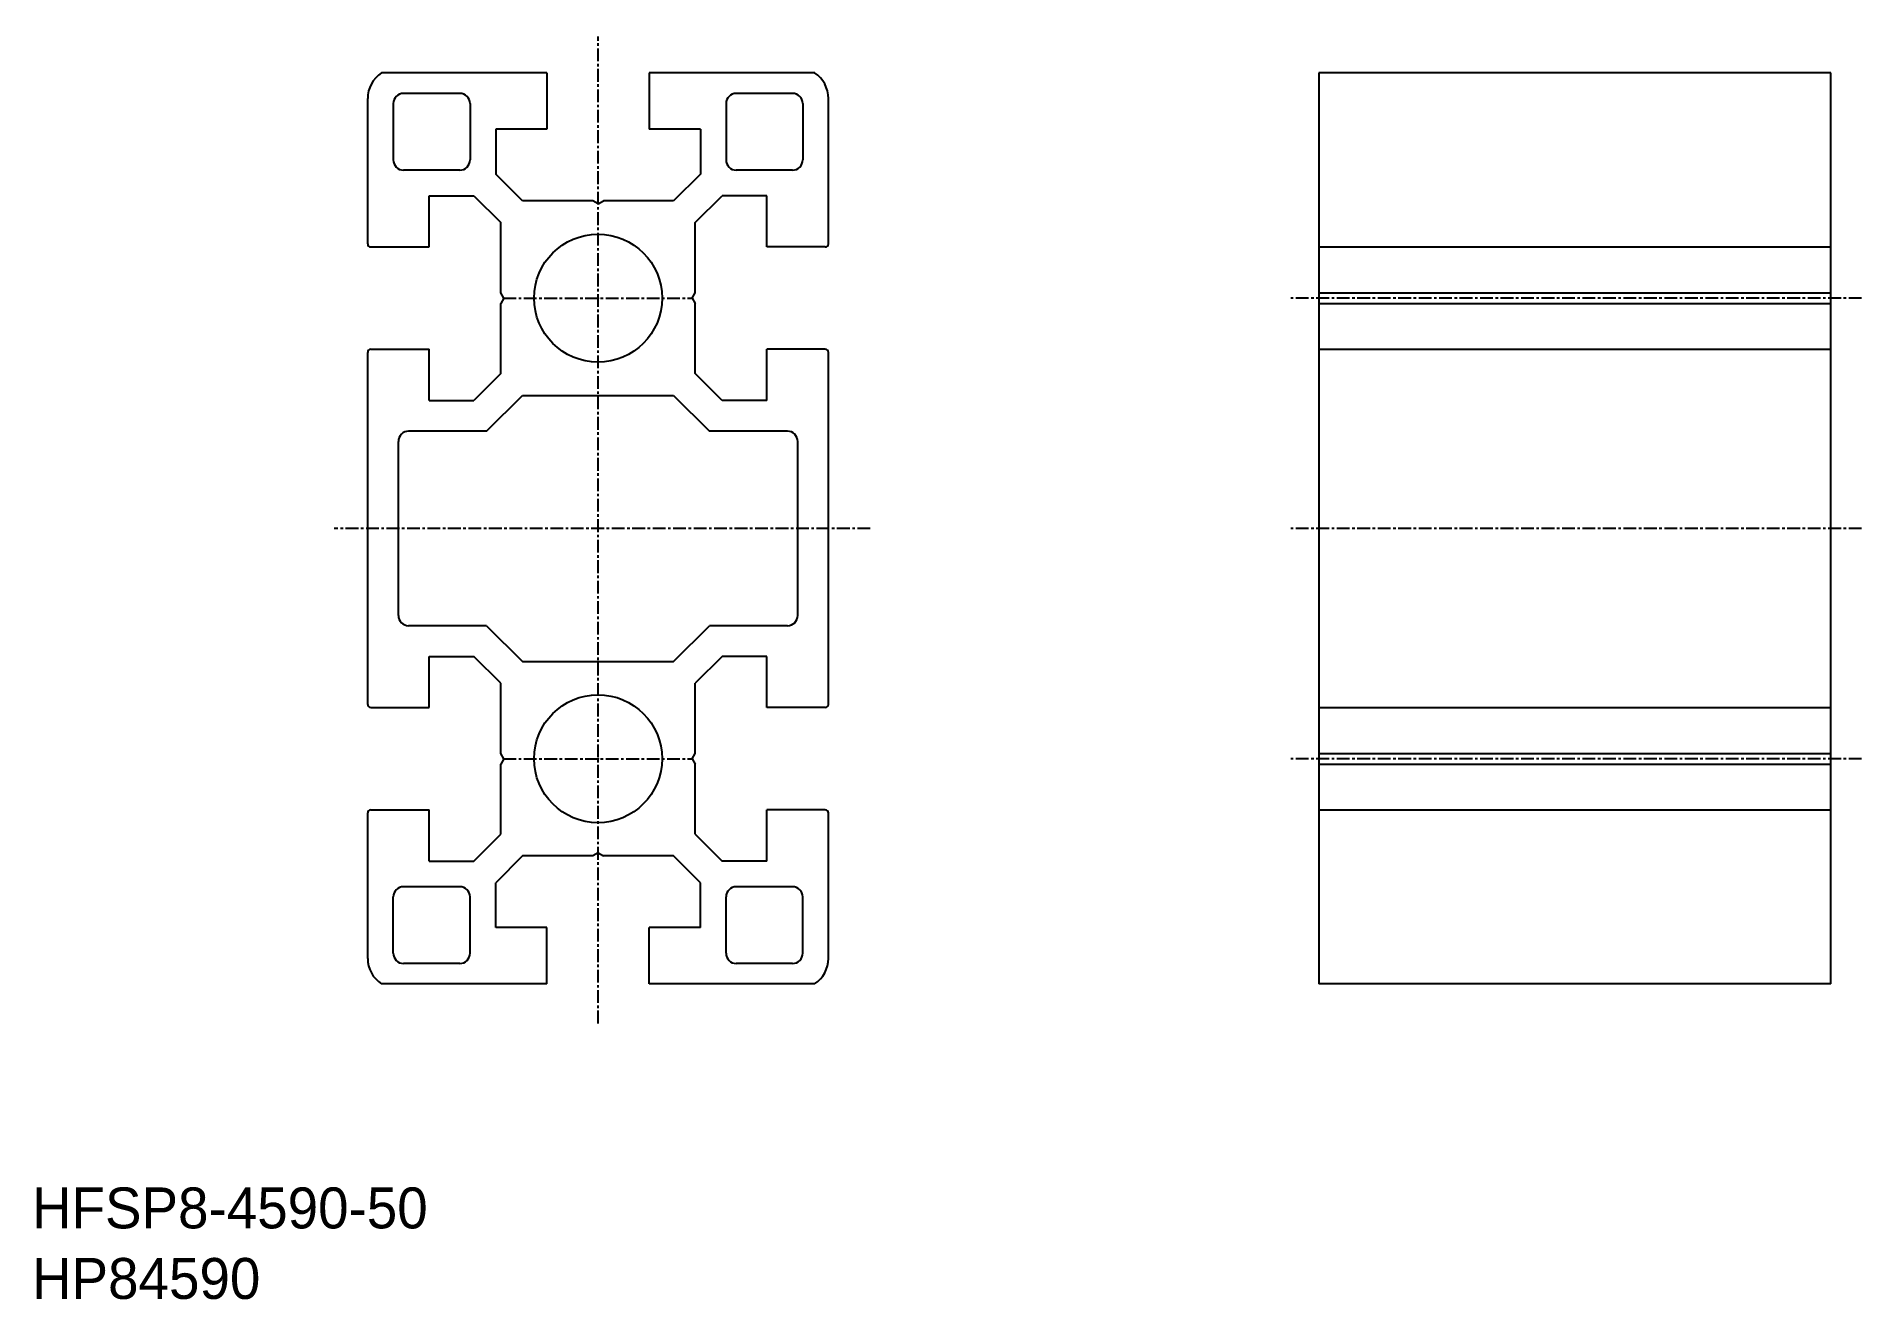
# Model space of a CAD drawing. Extents: x 0 to 179, y 0 to 123.
import ezdxf

# ---------------------------------------------------------------- set-up
doc = ezdxf.new("R2010")
doc.units = 0
doc.linetypes.add('CENTER', pattern=[2, 1.25, -0.25, 0.25, -0.25])
doc.layers.get('0').update_dxf_attribs({"linetype": 'CONTINUOUS'})
doc.layers.add('CENTER', color=1, linetype='CENTER')

msp = doc.modelspace()

# ---------------------------------------------------------------- linework, layer by layer
at = {"color": 7, "linetype": 'CONTINUOUS'}
for p, q in [((50.29, 119.77), (34.13, 119.77)), ((50.29, 119.77), (50.29, 114.27)), ((76.45, 119.77), (60.29, 119.77)), ((60.29, 119.77), (60.29, 114.27)), ((175.7, 119.77), (125.7, 119.77)), ((125.7, 119.77), (125.7, 30.77)), ((175.7, 30.77), (175.7, 119.77)), ((41.79, 117.77), (36.29, 117.77)), ((74.29, 117.77), (68.79, 117.77)), ((32.79, 103.07), (32.79, 117.27)), ((35.29, 116.77), (35.29, 111.27)), ((42.79, 116.77), (42.79, 111.27)), ((67.79, 116.77), (67.79, 111.27)), ((75.29, 116.77), (75.29, 111.27)), ((77.79, 103.07), (77.79, 117.27)), ((45.29, 114.27), (45.29, 109.89)), ((50.29, 114.27), (45.29, 114.27)), ((65.29, 114.27), (60.29, 114.27)), ((65.29, 114.27), (65.29, 109.89)), ((41.79, 110.27), (36.29, 110.27)), ((47.91, 107.27), (45.29, 109.89)), ((65.29, 109.89), (62.67, 107.27)), ((74.29, 110.27), (68.79, 110.27)), ((38.79, 107.77), (43.17, 107.77)), ((38.79, 102.77), (38.79, 107.77)), ((43.17, 107.77), (45.79, 105.15)), ((54.77, 107.27), (47.91, 107.27)), ((55.29, 106.97), (54.77, 107.27)), ((55.29, 106.97), (55.81, 107.27)), ((62.67, 107.27), (55.81, 107.27)), ((64.79, 105.15), (67.41, 107.77)), ((71.79, 107.77), (67.41, 107.77)), ((71.79, 102.77), (71.79, 107.77)), ((45.79, 98.29), (45.79, 105.15)), ((64.79, 98.29), (64.79, 105.15)), ((33.09, 102.77), (38.79, 102.77)), ((77.49, 102.77), (71.79, 102.77)), ((125.7, 102.77), (175.7, 102.77)), ((46.09, 97.77), (45.79, 98.29)), ((64.49, 97.77), (64.79, 98.29)), ((125.7, 98.29), (175.7, 98.29)), ((46.09, 97.77), (45.79, 97.25)), ((45.79, 90.39), (45.79, 97.25)), ((64.49, 97.77), (64.79, 97.25)), ((64.79, 90.39), (64.79, 97.25)), ((125.7, 97.25), (175.7, 97.25)), ((33.09, 92.77), (38.79, 92.77)), ((38.79, 87.77), (38.79, 92.77)), ((77.49, 92.77), (71.79, 92.77)), ((71.79, 87.77), (71.79, 92.77)), ((125.7, 92.77), (175.7, 92.77)), ((32.79, 58.07), (32.79, 92.47)), ((77.79, 58.07), (77.79, 92.47)), ((45.79, 90.39), (43.17, 87.77)), ((67.41, 87.77), (64.79, 90.39)), ((38.79, 87.77), (43.17, 87.77)), ((44.41, 84.77), (47.91, 88.27)), ((47.91, 88.27), (62.67, 88.27)), ((62.67, 88.27), (66.17, 84.77)), ((71.79, 87.77), (67.41, 87.77)), ((44.41, 84.77), (36.79, 84.77)), ((73.79, 84.77), (66.17, 84.77)), ((35.79, 66.77), (35.79, 83.77)), ((74.79, 66.77), (74.79, 83.77)), ((44.41, 65.77), (36.79, 65.77)), ((44.41, 65.77), (47.91, 62.27)), ((62.67, 62.27), (66.17, 65.77)), ((73.79, 65.77), (66.17, 65.77)), ((38.79, 62.77), (43.17, 62.77)), ((38.79, 57.77), (38.79, 62.77)), ((45.79, 60.15), (43.17, 62.77)), ((67.41, 62.77), (64.79, 60.15)), ((71.79, 62.77), (67.41, 62.77)), ((71.79, 57.77), (71.79, 62.77)), ((47.91, 62.27), (62.67, 62.27)), ((45.79, 53.29), (45.79, 60.15)), ((64.79, 53.29), (64.79, 60.15)), ((33.09, 57.77), (38.79, 57.77)), ((77.49, 57.77), (71.79, 57.77)), ((125.7, 57.77), (175.7, 57.77)), ((46.09, 52.77), (45.79, 53.29)), ((46.09, 52.77), (45.79, 52.25)), ((45.79, 45.39), (45.79, 52.25)), ((64.49, 52.77), (64.79, 53.29)), ((64.49, 52.77), (64.79, 52.25)), ((64.79, 45.39), (64.79, 52.25)), ((125.7, 53.29), (175.7, 53.29)), ((125.7, 52.25), (175.7, 52.25)), ((32.79, 33.27), (32.79, 47.47)), ((33.09, 47.77), (38.79, 47.77)), ((38.79, 42.77), (38.79, 47.77)), ((77.49, 47.77), (71.79, 47.77)), ((71.79, 42.77), (71.79, 47.77)), ((77.79, 33.27), (77.79, 47.47)), ((125.7, 47.77), (175.7, 47.77)), ((43.17, 42.77), (45.79, 45.39)), ((64.79, 45.39), (67.41, 42.77)), ((47.91, 43.27), (45.29, 40.65)), ((54.77, 43.27), (47.91, 43.27)), ((55.29, 43.57), (54.77, 43.27)), ((55.29, 43.57), (55.81, 43.27)), ((62.67, 43.27), (55.81, 43.27)), ((65.29, 40.65), (62.67, 43.27)), ((38.79, 42.77), (43.17, 42.77)), ((71.79, 42.77), (67.41, 42.77)), ((35.29, 33.77), (35.29, 39.27)), ((41.79, 40.27), (36.29, 40.27)), ((42.79, 33.77), (42.79, 39.27)), ((45.29, 36.27), (45.29, 40.65)), ((65.29, 36.27), (65.29, 40.65)), ((67.79, 33.77), (67.79, 39.27)), ((74.29, 40.27), (68.79, 40.27)), ((75.29, 33.77), (75.29, 39.27)), ((50.29, 36.27), (45.29, 36.27)), ((50.29, 30.77), (50.29, 36.27)), ((60.29, 30.77), (60.29, 36.27)), ((65.29, 36.27), (60.29, 36.27)), ((41.79, 32.77), (36.29, 32.77)), ((74.29, 32.77), (68.79, 32.77)), ((50.29, 30.77), (34.13, 30.77)), ((76.45, 30.77), (60.29, 30.77)), ((175.7, 30.77), (125.7, 30.77))]:
    msp.add_line(p, q, dxfattribs=at)
for centre in [(55.29, 97.77), (55.29, 97.77), (55.29, 52.77)]:
    msp.add_circle(centre, 6.25, dxfattribs=at)
for centre, radius, start, end in [((35.79, 117.27), 3, 123.5573, 180), ((74.79, 117.27), 3, 360, 56.4427), ((36.29, 116.77), 1, 90, 180), ((41.79, 116.77), 1, 0, 90), ((68.79, 116.77), 1, 90, 180), ((74.29, 116.77), 1, 0, 90), ((36.29, 111.27), 1, 180, 270), ((41.79, 111.27), 1, 270, 0), ((68.79, 111.27), 1, 180, 270), ((74.29, 111.27), 1, 270, 0), ((33.09, 103.07), 0.3, 180, 270), ((77.49, 103.07), 0.3, 270, 0), ((33.09, 92.47), 0.3, 90, 180), ((77.49, 92.47), 0.3, 0, 90), ((36.79, 83.77), 1, 90, 180), ((73.79, 83.77), 1, 0, 90), ((36.79, 66.77), 1, 180, 270), ((73.79, 66.77), 1, 270, 0), ((33.09, 58.07), 0.3, 180, 270), ((77.49, 58.07), 0.3, 270, 0), ((33.09, 47.47), 0.3, 90, 180), ((77.49, 47.47), 0.3, 0, 90), ((36.29, 39.27), 1, 90, 180), ((41.79, 39.27), 1, 0, 90), ((68.79, 39.27), 1, 90, 180), ((74.29, 39.27), 1, 0, 90), ((35.79, 33.27), 3, 180, 236.4427), ((36.29, 33.77), 1, 180, 270), ((41.79, 33.77), 1, 270, 0), ((68.79, 33.77), 1, 180, 270), ((74.29, 33.77), 1, 270, 0), ((74.79, 33.27), 3, 303.5573, 0)]:
    msp.add_arc(centre, radius, start, end, dxfattribs=at)
at = {"layer": 'CENTER', "color": 1, "linetype": 'CENTER'}
for p, q in [((55.29, 26.91), (55.29, 123.33)), ((46.04, 97.77), (64.54, 97.77)), ((178.7, 97.77), (122.7, 97.77)), ((81.88, 75.27), (29.53, 75.27)), ((178.7, 75.27), (122.7, 75.27)), ((46.04, 52.77), (64.54, 52.77)), ((178.7, 52.77), (122.7, 52.77))]:
    msp.add_line(p, q, dxfattribs=at)
for p in [(55.29, 97.77), (55.29, 52.77)]:
    msp.add_point(p, dxfattribs=at)

# ---------------------------------------------------------------- texts
at = {"color": 7, "linetype": 'CONTINUOUS'}
for s, p in [('HFSP8-4590-50', (0, 6.89)), ('HP84590', (0, 0))]:
    msp.add_text(s, height=4, dxfattribs=at).set_placement(p)

doc.saveas('drawing.dxf')
